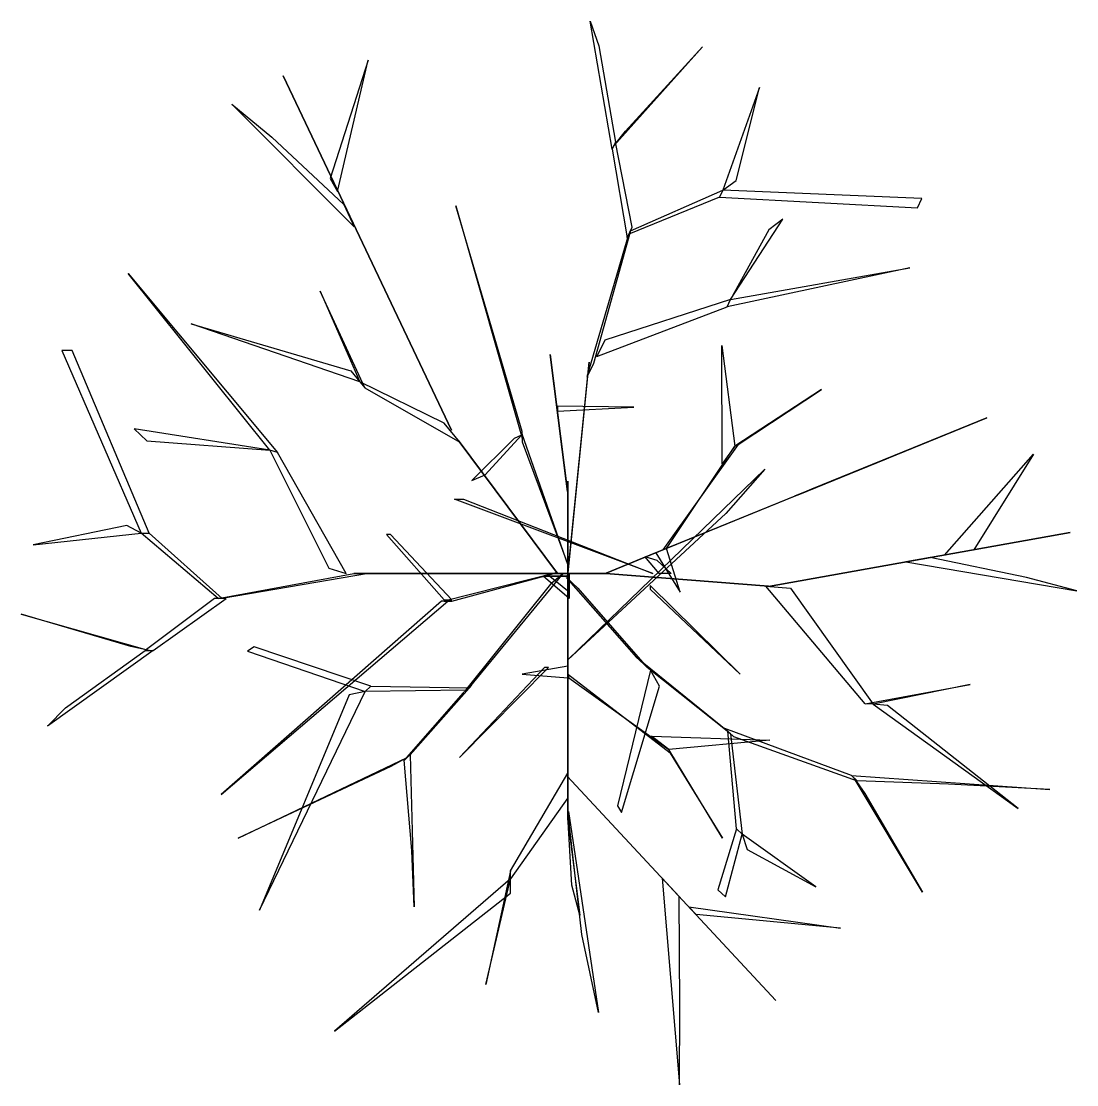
# Model space of a CAD drawing. Extents: x 166.75 to 174.62, y 102.81 to 108.78.
# Drawn here: x 166.749 to 167.705, y 103.753 to 104.717 of the extents above; entities that cross this region are included whole.
import ezdxf

# ---------------------------------------------------------------- set-up
doc = ezdxf.new("R2010")
doc.units = 0
doc.linetypes.add('BARK', pattern=[10000, 10000, 0])
doc.layers.get('0').update_dxf_attribs({"linetype": 'CONTINUOUS'})

# ---------------------------------------------------------------- blocks, each defined once
blk = doc.blocks.new('Arbol-11')
at = {"linetype": 'BARK'}
for points in [[(0.07006, 0.40043, 0.89031), (0.06695, 0.39405, 0.8773), (0.04717, 0.51017, 0.88676), (0.05481, 0.48804, 0.89031)], [(0.06851, 0.39724, 0.87967), (0.07893, 0.41057, 0.87967), (0.14895, 0.48696, 0.82764)], [(-0.18179, 0.35591, 0.94588), (-0.15401, 0.47477, 1.09485), (-0.18862, 0.36752, 0.94943), (-0.18179, 0.35591, 0.94588)], [(-0.07864, 0.13954, 0.90331), (-0.07864, 0.13954, 0.91632), (-0.23105, 0.46079, 0.95652)], [(0.1673, 0.35708, 0.95297), (0.17937, 0.36568, 0.96952), (0.20065, 0.44999, 0.95297)], [(-0.17626, 0.34414, 0.93287), (-0.16671, 0.32381, 0.92696), (-0.2777, 0.43496, 0.90331), (-0.24141, 0.40498, 0.91987)], [(0.08053, 0.31382, 0.8773), (0.08518, 0.32339, 0.89385), (0.07006, 0.40043, 0.89031), (0.06695, 0.39405, 0.8773)], [(0.08208, 0.31701, 0.89622), (0.08363, 0.3202, 0.89031), (0.1673, 0.35708, 0.95297), (0.1642, 0.3507, 0.96007)], [(0.1673, 0.35708, 0.95297), (0.1642, 0.3507, 0.96007), (0.34357, 0.34105, 1.09485), (0.34771, 0.34955, 1.09485)], [(-0.01445, 0.13228, 1.02273), (-0.01445, 0.13819, 1.00263), (-0.07475, 0.34273, 1.28403), (-0.07475, 0.34273, 1.28639)], [(0.17422, 0.25775, 1.0653), (0.17422, 0.25775, 1.0783), (0.22153, 0.33071, 1.23437), (0.20895, 0.32106, 1.19417)], [(0.05006, 0.1998, 0.77089), (0.04437, 0.1881, 0.7839), (0.08208, 0.31701, 0.89622), (0.08363, 0.3202, 0.89031)], [(-0.23635, 0.1192, 1.0653), (-0.24312, 0.12132, 1.0653), (-0.37148, 0.28131, 1.32659)], [(0.17111, 0.25137, 1.0653), (0.17422, 0.25775, 1.0653), (0.33677, 0.28651, 1.32659)], [(-0.16157, 0.18333, 1.0653), (-0.15703, 0.17788, 1.07239), (-0.19773, 0.26554, 1.23082)], [(0.0604, 0.22106, 0.81464), (0.05316, 0.20618, 0.79808), (0.17111, 0.25137, 1.0653), (0.17422, 0.25775, 1.0653)], [(-0.16989, 0.19332, 1.07712), (-0.16157, 0.18333, 1.0653), (-0.31461, 0.2359, 1.13151)], [(0.17804, 0.12503, 1.25092), (0.16673, 0.10892, 1.24028), (0.16644, 0.21607, 1.35615)], [(-0.3597, 0.04596, 0.95297), (-0.35261, 0.04596, 0.96007), (-0.42236, 0.21149, 1.09485), (-0.43182, 0.21149, 1.09485)], [(0.02535, 0.09318, 1.16107), (0.0108, 0.20814, 1.38926), (0.02654, 0.0838, 1.18117)], [(0.02666, 0.00681, 0.58881), (0.02807, 0.02093, 0.58881), (0.04606, 0.20093, 0.77089), (0.04477, 0.18799, 0.7839)], [(-0.07096, 0.12843, 0.91632), (-0.08534, 0.14569, 0.91632), (-0.16157, 0.18333, 1.0653), (-0.15703, 0.17788, 1.07239)], [(0.17804, 0.12503, 1.25329), (0.18132, 0.12637, 1.24028), (0.25673, 0.17628, 1.33014)], [(0.01738, 0.15667, 1.29704), (0.0866, 0.16021, 1.39872), (0.01738, 0.16118, 1.32305)], [(0.24769, 0.08576, 1.1386), (0.23564, 0.08085, 1.12205), (0.40643, 0.15051, 1.18117), (0.33965, 0.12327, 1.17407)], [(-0.24312, 0.12132, 1.0653), (-0.24312, 0.12132, 1.0783), (-0.36608, 0.14067, 1.23437), (-0.35465, 0.12966, 1.19417)], [(0.02693, 0.01759, 0.71177), (0.02693, 0.01759, 0.67867), (-0.01445, 0.13582, 1.00263), (-0.01445, 0.12873, 1.01918)], [(0.01747, 0.00931, 0.72833), (0.01747, 0.00931, 0.71177), (-0.07247, 0.13024, 0.90331), (-0.07247, 0.13024, 0.91632)], [(-0.01517, 0.13474, 1.00263), (-0.02169, 0.13194, 1.01918), (-0.06008, 0.09371, 1.16107), (-0.04812, 0.09884, 1.16107)], [(0.11303, 0.03083, 1.15161), (0.11631, 0.03217, 1.17762), (0.17804, 0.12503, 1.25329), (0.18132, 0.12637, 1.24028)], [(-0.18987, 0.01425, 0.81464), (-0.17407, 0.00931, 0.79808), (-0.23635, 0.1192, 1.0653), (-0.24312, 0.12132, 1.0653)], [(0.36801, 0.02615, 0.94588), (0.4489, 0.11755, 1.09485), (0.39478, 0.03095, 0.94943), (0.36801, 0.02615, 0.94588)], [(0.23236, 0.07951, 1.13505), (0.23564, 0.08085, 1.12441), (0.31556, 0.11345, 1.29704), (0.29038, 0.10318, 1.26038)], [(0.02693, -0.06872, 1.16461), (0.02693, -0.06872, 1.14806), (0.20546, 0.1039, 1.42236), (0.16999, 0.0637, 1.38571)], [(0.02693, 0.08025, 1.16107), (0.02693, 0.09326, 1.16107), (0.02693, 0.02113, 1.42591), (0.02693, 0.02113, 1.38335)], [(0.10099, 0.02592, 1.01209), (0.09442, 0.02324, 1.02273), (0.23236, 0.07951, 1.13505), (0.23564, 0.08085, 1.12441)], [(0.10378, 0.00931, 1.16461), (0.10378, 0.00931, 1.14806), (-0.07594, 0.07671, 1.42236), (-0.06766, 0.07671, 1.38571)], [(-0.3597, 0.04596, 0.95297), (-0.37271, 0.05306, 0.96952), (-0.45784, 0.03532, 0.95297)], [(-0.28639, -0.01315, 0.89622), (-0.28994, -0.01315, 0.89031), (-0.3597, 0.04596, 0.95297), (-0.35261, 0.04596, 0.96007)], [(-0.0854, -0.01434, 1.00263), (-0.0783, -0.01434, 1.01918), (-0.13387, 0.04478, 1.16107), (-0.13742, 0.04478, 1.16107)], [(0.20858, -0.00247, 0.90331), (0.20858, -0.00247, 0.91632), (0.48206, 0.04662, 0.95652)], [(0.11631, 0.03217, 1.15161), (0.10646, 0.02815, 1.15161), (0.12866, -0.00748, 1.41291)], [(0.02693, 0.0235, 0.60536), (0.02693, 0.00695, 0.58881), (0.02693, 0.00104, 0.69522), (0.02693, 0.01759, 0.71177)], [(0.06157, 0.00985, 0.8241), (0.0769, 0.0161, 0.8371), (0.10099, 0.02592, 1.01209), (0.09442, 0.02324, 1.02273)], [(0.09669, 0.02499, 1.02273), (0.10733, 0.02163, 1.03928), (0.12033, 0.00931, 1.15161), (0.10969, 0.00931, 1.15161)], [(0.35521, 0.02385, 0.93287), (0.3331, 0.01988, 0.92696), (0.48797, -0.00637, 0.90331), (0.44252, 0.00589, 0.91987)], [(0.01747, 0.01049, 0.71177), (0.01747, 0.01049, 0.67867), (-0.0854, -0.01552, 1.00263), (-0.0783, -0.01552, 1.01918)], [(0.01267, 0.00113, 0.77089), (0.02249, 0.00965, 0.7839), (-0.06281, -0.0941, 0.89622), (-0.06549, -0.09642, 0.89031)], [(0.02693, 0.00104, 0.69522), (0.02693, 0.01759, 0.71177), (0.02693, -0.02616, 0.8241), (0.02693, -0.02616, 0.80754)], [(-0.16698, 0.00931, 0.77089), (-0.15397, 0.00931, 0.7839), (-0.28639, -0.01315, 0.89622), (-0.28994, -0.01315, 0.89031)], [(0.02811, 0.00931, 0.58881), (0.01392, 0.00931, 0.58881), (-0.16698, 0.00931, 0.77089), (-0.15397, 0.00931, 0.7839)], [(0.02456, 0.00695, -0.00591), (0.00446, 0.00695, -0.00591), (0.01037, 0.00695, 0.57226), (0.02456, 0.00695, 0.57226)], [(0.02811, -0.00724, 0.57226), (0.02811, -0.01315, -0.00591), (0.00446, 0.00695, -0.00591), (0.01037, 0.00695, 0.57226)], [(0.02693, 0.00695, 0.58881), (0.01037, 0.00695, 0.57226), (0.01037, 0.00695, 0.57226), (0.02102, 0.00695, 0.69522)], [(0.01156, 0.00931, 0.60536), (0.02811, 0.00931, 0.58881), (0.03402, 0.00931, 0.69522), (0.01747, 0.00931, 0.71177)], [(0.03402, 0.00931, 0.69522), (0.01747, 0.00931, 0.71177), (0.06122, 0.00931, 0.8241), (0.06122, 0.00931, 0.80754)], [(0.02561, 0.00569, 0.58881), (0.03597, -0.004, 0.58881), (0.09883, -0.07573, 0.66439), (0.08933, -0.06684, 0.6774)], [(0.02811, 0.00931, 0.58881), (0.02811, -0.00724, 0.57226), (0.02811, -0.01315, 0.67867), (0.02811, 0.0034, 0.69522)], [(0.02811, 0.00695, -0.00591), (0.02811, -0.01315, -0.00591), (0.02811, -0.00724, 0.57226), (0.02811, 0.00695, 0.57226)], [(0.06122, 0.00931, 0.8241), (0.06122, 0.00931, 0.80754), (0.20856, -0.00217, 0.90331), (0.20856, -0.00217, 0.91632)], [(0.10142, -0.00133, 1.25092), (0.10142, -0.00488, 1.27694), (0.183, -0.08173, 1.39281)], [(0.2062, -0.00199, 0.91632), (0.2286, -0.00373, 0.91632), (0.3034, -0.10918, 1.0653), (0.29633, -0.10863, 1.07239)], [(-0.28285, -0.01315, 0.8773), (-0.29349, -0.01315, 0.89385), (-0.35615, -0.06045, 0.89031), (-0.34906, -0.06045, 0.8773)], [(-0.08185, -0.01552, 1.02273), (-0.08776, -0.01552, 1.00263), (-0.28719, -0.19082, 1.28403), (-0.28719, -0.19082, 1.28639)], [(-0.35261, -0.06045, 0.87967), (-0.36916, -0.0569, 0.87967), (-0.46848, -0.02734, 0.82764)], [(0.02693, -0.02616, 0.8241), (0.02693, -0.02616, 0.80754), (0.02693, -0.17395, 0.90331), (0.02693, -0.17395, 0.91632)], [(0.02693, -0.02616, 0.8241), (0.02693, -0.04271, 0.8371), (0.02693, -0.06872, 1.01209), (0.02693, -0.06163, 1.02273)], [(-0.15693, -0.09748, 0.95297), (-0.15157, -0.09283, 0.96007), (-0.25757, -0.05711, 1.09485), (-0.26351, -0.06091, 1.09485)], [(-0.35615, -0.06045, 0.89031), (-0.34906, -0.06045, 0.8773), (-0.44483, -0.12902, 0.88676), (-0.42828, -0.11247, 0.89031)], [(0.02693, -0.06872, 1.01209), (0.02693, -0.06163, 1.02273), (0.02693, -0.21061, 1.13505), (0.02693, -0.21415, 1.12441)], [(0.02693, -0.06163, 1.02273), (0.02693, -0.07227, 1.03928), (0.02693, -0.08528, 1.15161), (0.02693, -0.07464, 1.15161)], [(0.09883, -0.07573, 0.66439), (0.08933, -0.06684, 0.6774), (0.1717, -0.13352, 0.78972), (0.17429, -0.13594, 0.78381)], [(0.00919, -0.07582, 1.25092), (0.00565, -0.07582, 1.27694), (-0.07121, -0.1574, 1.39281)], [(0.02693, -0.08528, 1.15161), (0.02693, -0.07464, 1.15161), (-0.01445, -0.08173, 1.41291)], [(0.02652, -0.0818, 1.15161), (0.02774, -0.08513, 1.17762), (0.11843, -0.15, 1.25329), (0.11965, -0.15333, 1.24028)], [(0.10974, -0.0927, 0.70814), (0.10158, -0.0783, 0.69158), (0.07195, -0.20109, 0.84897), (0.07545, -0.20726, 0.84897)], [(-0.06281, -0.0941, 0.89622), (-0.06549, -0.09642, 0.89031), (-0.15693, -0.09748, 0.95297), (-0.15157, -0.09283, 0.96007)], [(-0.06013, -0.09177, 0.8773), (-0.06817, -0.09875, 0.89385), (-0.12155, -0.15972, 0.89031), (-0.11619, -0.15507, 0.8773)], [(0.3034, -0.10918, 1.0653), (0.29633, -0.10863, 1.07239), (0.39138, -0.09113, 1.23082)], [(-0.15693, -0.09748, 0.95297), (-0.1714, -0.10065, 0.96952), (-0.25275, -0.29582, 0.95297)], [(0.31637, -0.11019, 1.07712), (0.3034, -0.10918, 1.0653), (0.4348, -0.20362, 1.13151)], [(0.16911, -0.1311, 0.7708), (0.17688, -0.13837, 0.78735), (0.28895, -0.1785, 0.78714), (0.28377, -0.17365, 0.77413)], [(0.1717, -0.13352, 0.78972), (0.17429, -0.13594, 0.78381), (0.18482, -0.22677, 0.84647), (0.17964, -0.22193, 0.85357)], [(0.11843, -0.15, 1.25092), (0.10272, -0.13815, 1.24028), (0.20981, -0.14154, 1.35615)], [(0.11843, -0.15, 1.25329), (0.11965, -0.15333, 1.24028), (0.16695, -0.23041, 1.33014)], [(-0.11887, -0.1574, 0.87967), (-0.1337, -0.16556, 0.87967), (-0.27204, -0.23045, 0.82764)], [(-0.12155, -0.15972, 0.89031), (-0.11619, -0.15507, 0.8773), (-0.11256, -0.29282, 0.88676), (-0.11451, -0.24182, 0.89031)], [(0.02693, -0.17159, 0.91632), (0.02693, -0.19405, 0.91632), (-0.0251, -0.26736, 1.0653), (-0.0251, -0.26026, 1.07239)], [(0.02634, -0.17425, 0.90331), (0.02634, -0.17425, 0.91632), (0.2154, -0.37786, 0.95652)], [(0.28895, -0.1785, 0.78714), (0.28377, -0.17365, 0.77413), (0.46354, -0.18656, 0.81354), (0.37167, -0.18156, 0.78714)], [(0.28636, -0.17607, 0.77649), (0.29602, -0.18997, 0.77649), (0.34833, -0.27943, 0.72447)], [(0.02693, -0.21061, 1.13505), (0.02693, -0.21415, 1.12441), (0.03757, -0.30046, 1.29704), (0.03047, -0.27327, 1.26038)], [(0.02831, -0.21926, 1.1386), (0.0273, -0.20629, 1.12205), (0.05457, -0.38852, 1.18117), (0.03956, -0.31782, 1.17407)], [(0.18482, -0.22677, 0.84647), (0.17964, -0.22193, 0.85357), (0.16267, -0.27738, 0.98835), (0.16957, -0.28384, 0.98835)], [(0.18482, -0.22677, 0.84647), (0.18946, -0.24084, 0.86302), (0.25159, -0.2747, 0.87642)], [(-0.0251, -0.26736, 1.0653), (-0.0251, -0.26026, 1.07239), (-0.04756, -0.36313, 1.23082)], [(-0.0251, -0.28036, 1.07712), (-0.0251, -0.26736, 1.0653), (-0.18471, -0.40569, 1.13151)], [(0.12771, -0.28342, 0.93287), (0.11243, -0.26696, 0.92696), (0.12808, -0.4541, 0.90331), (0.12828, -0.38331, 0.91987)], [(0.13656, -0.29295, 0.94588), (0.27389, -0.31226, 1.09485), (0.14324, -0.29987, 0.94943), (0.13656, -0.29295, 0.94588)]]:
    blk.add_3dface(points, dxfattribs=at)

msp = doc.modelspace()

# ---------------------------------------------------------------- block references
msp.add_blockref('Arbol-11', (167.21739, 104.20666))

doc.saveas('drawing.dxf')
